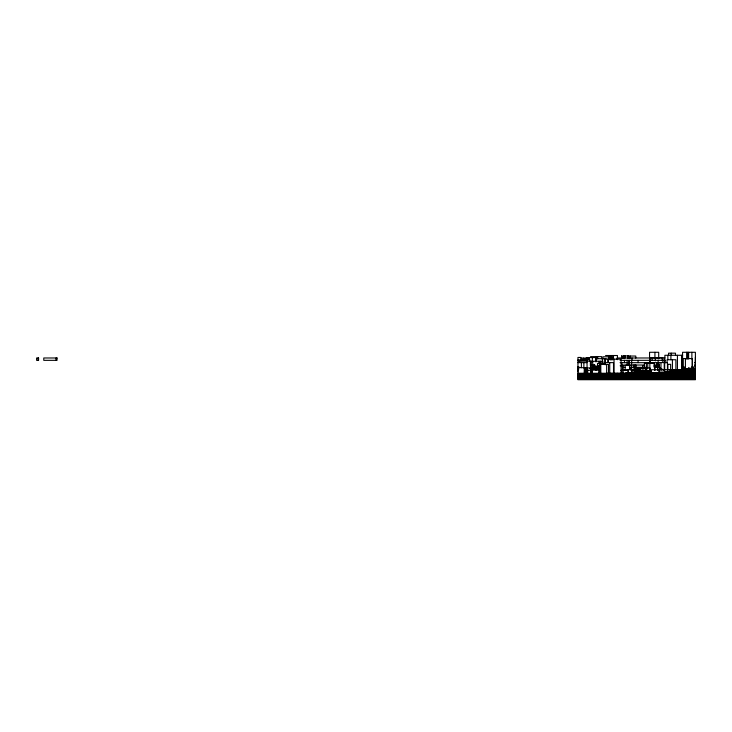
<?xml version="1.0" encoding="UTF-8"?>
<svg xmlns="http://www.w3.org/2000/svg" width="732" height="732" viewBox="0 0 732 732"><rect width="100%" height="100%" fill="white"/><g stroke="black" fill="none" stroke-linecap="round" stroke-linejoin="round"><path stroke-width="1.1" d="M682.654 355.285L664.876 355.285L664.876 363.063M605.565 355.514L617.433 355.514L617.433 359.687M590.55 356.63L601.658 356.63L601.658 358.863M695.4 357.161L695.226 366.201M650.885 357.811L662.186 357.811L662.186 360.83M657.327 357.866L664.885 357.866M581.29 358.104L587 358.104M657.821 357.985L617.113 357.985L617.113 359.549M606.105 358.689L596.058 358.689L596.058 361.654M580.897 359.33L589.653 359.33L589.653 361.425M577.941 360.043L586.359 360.043M577.941 360.391L582.05 360.391M620.086 360.336L665.049 360.336M578.829 361.151L590.742 361.151L590.742 371.142M590.825 361.269L602.775 361.269L602.775 363.502M577.941 362.386L581.391 362.386L581.391 367.711M577.941 362.624L586.954 362.624M620.086 362.679L658.196 362.679M694.714 362.679L695.4 362.679M605.199 363.383L597.513 363.383L597.513 367.51M667.712 364.326L670.64 364.326L670.64 370.319M657.684 364.445L658.114 365.03M657.684 364.591L658.15 364.591M590.578 365.03L594.841 365.03L594.841 366.796M621.861 365.03L644.206 365.03M653.575 365.03L659.486 365.03M694.714 365.03L695.4 365.03M600.011 365.735L598.447 365.735L598.447 368.955M644.59 365.616L642.696 365.616L642.696 367.574M654.252 365.616L658.901 365.616L658.901 367.574M694.714 365.616L695.4 365.616M620.141 365.799L623.207 365.799L623.106 373.256M592.243 366.201L598.126 366.201M694.714 366.201L695.4 366.201M577.941 366.796L578.893 366.796M653.612 366.796L657.199 366.796M682.197 366.796L684.173 366.796M691.868 366.796L693.076 366.796L693.076 367.382M577.941 367.382L578.948 367.382M595.766 367.382L599.398 367.382M622.914 367.382L625.037 367.382M646.493 367.382L630.856 367.382L630.856 369.733M682.197 367.382L684.173 367.382M577.941 367.528L578.948 367.528M643.126 367.528L641.744 367.967M577.941 367.674L585.078 367.674L585.06 373.256M577.941 367.967L578.948 367.967M600.066 367.912L585.417 367.967L585.49 373.256M682.197 367.967L684.127 367.967L684.127 368.553M689.269 367.967L688.538 367.967L688.538 368.553M690.871 367.967L691.868 367.967M692.207 367.967L694.183 367.967L694.183 368.553M577.941 368.553L577.941 371.49M589.983 368.553L593.121 368.553M645.807 368.553L640.381 368.553L640.381 371.49M682.197 368.553L684.795 368.553L684.795 369.138M691.868 368.553L686.744 368.553L686.744 369.138M692.207 368.553L694.732 368.553L694.732 369.138M638.807 368.699L637.005 369.138L638.835 369.138M577.941 369.138L578.673 369.138M681.712 369.138L695.4 369.138M632.686 369.285L638.661 369.285M688.574 369.285L692.655 369.285M577.941 369.733L578.673 369.733M584.337 369.733L587.677 369.733L587.677 373.256M591.913 369.733L599.343 369.733L599.343 373.256M622.374 369.733L625.732 369.733M627.635 369.733L638.835 369.733M695.4 369.733L650.794 369.733L650.794 372.67M623.316 370.053L625.576 369.962M634.058 369.88L638.368 369.88M675.252 369.88L695.4 369.88M622.118 370.026L627.489 370.026M631.048 370.026L634.928 370.026M585.06 370.319L584.465 370.319L584.465 373.256M585.49 370.319L591.246 370.319M620.727 370.319L628.239 370.319L628.239 373.256M634.058 370.319L638.707 370.319M695.4 370.319L671.079 370.319L671.079 369.733M634.058 370.465L637.563 370.465M671.079 370.465L695.4 370.465M635.495 370.904L651.572 370.904M671.079 370.904L695.4 370.904M635.495 371.051L640.912 371.051M646.182 371.051L651.572 371.051M671.079 371.051L681.474 371.051M633.921 371.49L651.059 371.49M695.4 371.49L664.464 371.49L664.464 372.076M651.059 371.636L634.928 372.076M633.921 372.076L651.059 372.076M658.974 372.076L695.4 372.076M637.718 372.222L651.059 372.222M695.4 372.67L625.952 372.67L625.952 373.256M626.601 372.817L651.059 372.817M577.941 373.256L695.4 373.256M606.938 373.402L631.048 373.402M577.941 373.842L695.4 373.842M577.941 374.427L695.4 374.427M577.941 375.013L695.4 375.013M577.941 375.598L695.4 375.598M577.941 376.193L695.4 376.193M577.941 376.779L695.4 376.779M577.941 377.364L695.4 377.364M577.941 377.95L695.4 377.95M577.941 378.536L695.4 378.536M577.941 379.13L695.4 379.13M694.512 369.138L694.512 369.733M694.503 370.319L694.503 370.904M693.689 367.967L693.689 368.553M693.616 367.967L693.616 367.382L692.646 367.382L692.646 367.967M693.323 367.382L693.323 369.733M693.323 370.319L693.323 370.904M693.067 368.553L693.204 369.733M692.655 369.138L692.655 370.319M692.298 369.138L692.426 358.57L683.148 358.57L683.148 368.553M692.252 358.57L692.252 369.138M691.868 352.284L691.868 359.028M691.1 369.285L691.1 370.904M690.971 368.553L690.971 369.138M690.358 368.553L690.358 369.138M688.876 367.967L688.876 369.138M688.876 369.733L688.876 370.319M688.629 352.284L688.629 359.028M688.574 369.138L688.574 370.319M687.577 352.284L687.577 359.028M686.643 352.284L686.643 359.028M686.653 369.138L686.653 369.733M686.653 369.88L686.653 370.904M685.408 358.57L685.408 369.138M684.429 368.553L684.429 369.733M684.429 369.88L684.429 370.904M683.468 367.382L683.468 367.967M682.59 369.733L682.553 352.284L695.4 352.284L695.4 379.716L577.941 379.716L577.941 357.454L580.879 357.454L580.879 360.519M682.178 355.285L682.178 369.733M681.776 355.285L681.776 369.733M681.474 370.319L681.474 371.49M681.336 370.904L681.336 371.49M681.089 370.904L681.089 371.49M679.973 370.465L679.973 371.49M677.75 370.465L677.75 371.49M677.429 355.285L677.429 369.733M675.892 370.319L675.892 359.741L667.072 359.741L667.072 362.916M675.526 370.465L675.526 371.49M675.499 355.304L675.499 353.172L668.572 353.172L668.572 355.304M675.252 369.733L675.252 370.904M673.303 369.733L673.303 370.319M673.303 370.465L673.303 371.49M672.415 359.741L672.415 370.319M672.214 369.733L672.214 372.67M671.217 353.172L671.217 355.304M670.905 355.285L670.905 359.723M669.972 369.733L669.972 372.67M667.849 355.285L667.849 359.723M667.877 364.326L667.877 370.319M667.456 370.319L667.456 362.569L659.056 362.569L659.056 368.105M665.598 371.49L665.516 372.076M664.802 360.336L664.802 362.45M664.674 362.569L664.674 370.319M664.253 362.569L664.253 370.319M664.153 357.866L664.153 360.858M664.016 369.733L664.016 370.319M663.595 369.733L663.595 370.319M662.927 360.336L662.927 362.45M661.792 370.319L661.792 368.553L659.422 368.553L659.422 370.319M660.969 362.569L660.969 368.105M660.008 370.319L660.008 367.382L654.984 367.382L654.984 370.319M658.974 369.733L658.974 372.67M658.699 358.826L658.699 352.284L649.549 352.284L649.549 362.679M658.132 360.336L658.15 365.616M657.766 364.445L657.739 365.616M657.574 367.382L657.574 370.319M657.336 365.616L657.336 367.574M657.208 365.616L657.208 367.574M656.824 362.679L656.824 365.03M655.442 357.811L655.442 360.83M655.186 365.616L655.222 367.574M654.93 352.284L654.93 358.826M654.554 370.319L654.5 363.328L644.407 363.328L644.407 368.324M652.084 357.985L652.084 360.336M651.059 371.051L651.059 372.67M650.336 357.985L650.336 362.679M650.043 370.904L650.043 367.967L645.816 367.967L645.816 370.904M649.851 363.328L649.851 370.319M648.836 371.49L648.836 372.67M647.747 363.328L647.747 368.324M647.363 371.636L647.363 372.67M646.777 367.967L646.777 370.904M646.612 371.49L646.612 372.076M646.374 363.328L646.374 368.324M646.182 370.904L646.182 372.076M645.322 368.553L645.322 371.49M644.389 370.904L644.389 371.49M644.389 371.636L644.38 373.256M644.215 371.49L644.215 372.076M642.943 368.553L642.943 371.49M642.165 370.904L642.165 371.49M642.165 371.636L642.165 372.67M641.68 371.49L641.68 372.076M640.912 370.904L640.912 372.076M640.811 372.076L640.811 372.67M640.656 367.382L640.72 371.49M639.942 371.051L639.942 372.076M639.64 367.382L639.64 370.904M638.771 370.904L638.771 371.49M638.624 367.382L638.707 370.904M638.505 372.076L638.505 372.67M638.368 369.138L638.368 370.319M638.368 372.076L638.368 372.67M638.066 360.336L638.066 362.679M638.075 369.733L638.075 370.319M637.947 370.904L637.947 371.49M637.846 367.382L637.846 368.946M637.718 369.285L637.718 370.904M637.718 371.051L637.718 372.67M637.563 369.733L637.59 371.49M637.444 370.319L637.499 371.49M636.3 371.49L636.3 372.076M636.126 372.076L636.126 372.67M636.007 365.03L636.007 369.285M635.943 371.051L635.943 372.076M635.797 358.113L635.797 356.045L629.511 356.045L629.511 358.113M635.568 365.03L635.568 367.555L633.821 367.555L633.821 365.03M635.614 372.076L635.614 372.67M635.495 369.285L635.495 372.076M635.33 369.285L634.699 369.285M635.111 372.076L635.111 372.67M635.047 369.285L635.047 370.319M634.9 369.285L634.928 371.49M634.653 369.733L634.653 372.67M634.26 365.03L634.26 369.285M632.256 369.733L632.256 372.67M632.027 357.985L632.027 360.336M631.643 360.336L631.643 367.382M631.487 369.733L631.487 372.67M631.14 369.541L631.213 365.387L625.165 365.387L625.165 370.584M631.048 372.817L631.048 373.842M630.225 356.045L630.225 358.113M629.52 365.387L629.52 369.541M629.282 360.336L629.282 365.03M628.889 360.336L628.889 365.552M628.788 358.021L628.788 355.926L623.362 355.926L623.362 358.021M628.825 372.817L628.825 373.842M628.504 355.926L628.504 358.021M628.093 369.733L628.093 372.67M627.818 355.926L627.818 358.021M627.708 355.926L627.708 358.021M627.141 360.336L627.141 365.552M626.601 372.67L626.601 373.842M625.165 355.926L625.165 358.021M624.478 360.336L624.478 362.679M624.314 355.926L624.314 358.021M624.122 355.926L624.122 358.021M623.426 355.926L623.426 358.021M622.346 365.799L622.346 370.703M622.246 358.021L622.246 355.926L621.669 355.926L621.669 358.021M621.861 362.679L621.861 366.595M621.688 355.926L621.688 358.021M621.724 370.319L621.724 373.256M621.075 373.256L621.075 359.156L604.778 359.156L604.778 364.582M617.268 373.256L617.268 373.842M614.569 373.256L614.569 373.842M614.038 359.156L614.038 373.256M613.681 373.256L613.681 373.842M613.489 355.514L613.489 359.687M613.517 373.256L613.517 362.624L605.172 362.624L605.172 364.746M612.391 359.833L612.391 356.804L602.93 356.804L602.93 358.826M611.824 356.804L611.824 359.833M611.174 356.804L611.174 359.833M610.36 356.804L610.36 359.833M609.994 373.256L609.994 373.842M609.939 356.804L609.939 359.833M609.738 362.624L609.738 373.256M608.768 373.256L608.768 373.842M608.539 356.804L608.539 359.833M608.521 373.256L608.521 364.445L599.847 364.445L599.847 373.256M608.319 359.156L608.319 362.413M607.926 359.156L607.926 362.413M606.938 373.256L606.938 373.842M606.654 364.445L606.654 373.256M605.428 359.156L605.428 364.582M602.537 358.689L602.537 363.639M601.027 361.269L601.027 363.502M600.807 364.445L600.807 373.256M600.24 361.269L600.24 363.502M599.407 363.383L599.407 366.476M598.968 361.269L598.968 363.502M598.968 369.733L598.968 373.256M598.099 367.912L598.099 370.044M597.87 367.912L597.87 370.044M597.66 356.63L597.66 358.863M597.147 366.201L597.147 368.159M596.589 356.63L596.589 358.863M596.443 356.63L596.443 358.863M596.498 367.912L596.498 370.044M596.315 367.912L596.315 370.044M595.912 361.837L595.912 357.573L586.378 357.573L586.378 359.705M595.702 367.967L595.702 370.081M594.979 367.967L594.979 370.081M594.448 365.03L594.439 368.159M594.164 365.03L594.164 366.796M593.78 367.967L593.78 370.081M592.746 365.735L592.746 361.507L590.376 361.507L590.376 365.735M592.646 367.967L592.646 370.081M592.334 357.573L592.334 361.837M592.27 367.967L592.27 373.256M592.115 365.03L592.115 368.553M591.859 367.967L591.913 373.256M591.264 367.967L591.246 373.256M591.017 361.507L591.017 365.735M591.008 367.967L591.008 368.553M590.614 370.319L590.614 373.256M590.166 367.967L590.166 368.553M589.406 357.573L589.406 359.705M589.242 357.573L589.242 359.705M588.135 357.573L588.135 359.705M587.97 357.573L587.97 359.705M587.366 359.33L587.366 361.425M587.055 361.151L587.055 368.654M586.78 369.733L586.844 373.256M586.515 357.573L586.515 359.705M586.259 369.733L586.259 373.256M584.777 369.733L584.777 373.256M584.319 367.674L584.319 373.256M583.871 362.624L583.871 368.123M583.614 358.104L583.614 360.217M578.893 360.391L578.893 362.523M578.143 373.256L578.143 373.842M56.035 357.985L56.035 360.336M38.137 357.985L38.137 360.336M38.576 357.985L36.6 357.985L36.6 360.336L38.576 360.336L38.576 357.985M57.041 357.985L43.774 357.985L43.774 360.336L57.041 360.336L57.041 357.985"/></g></svg>
